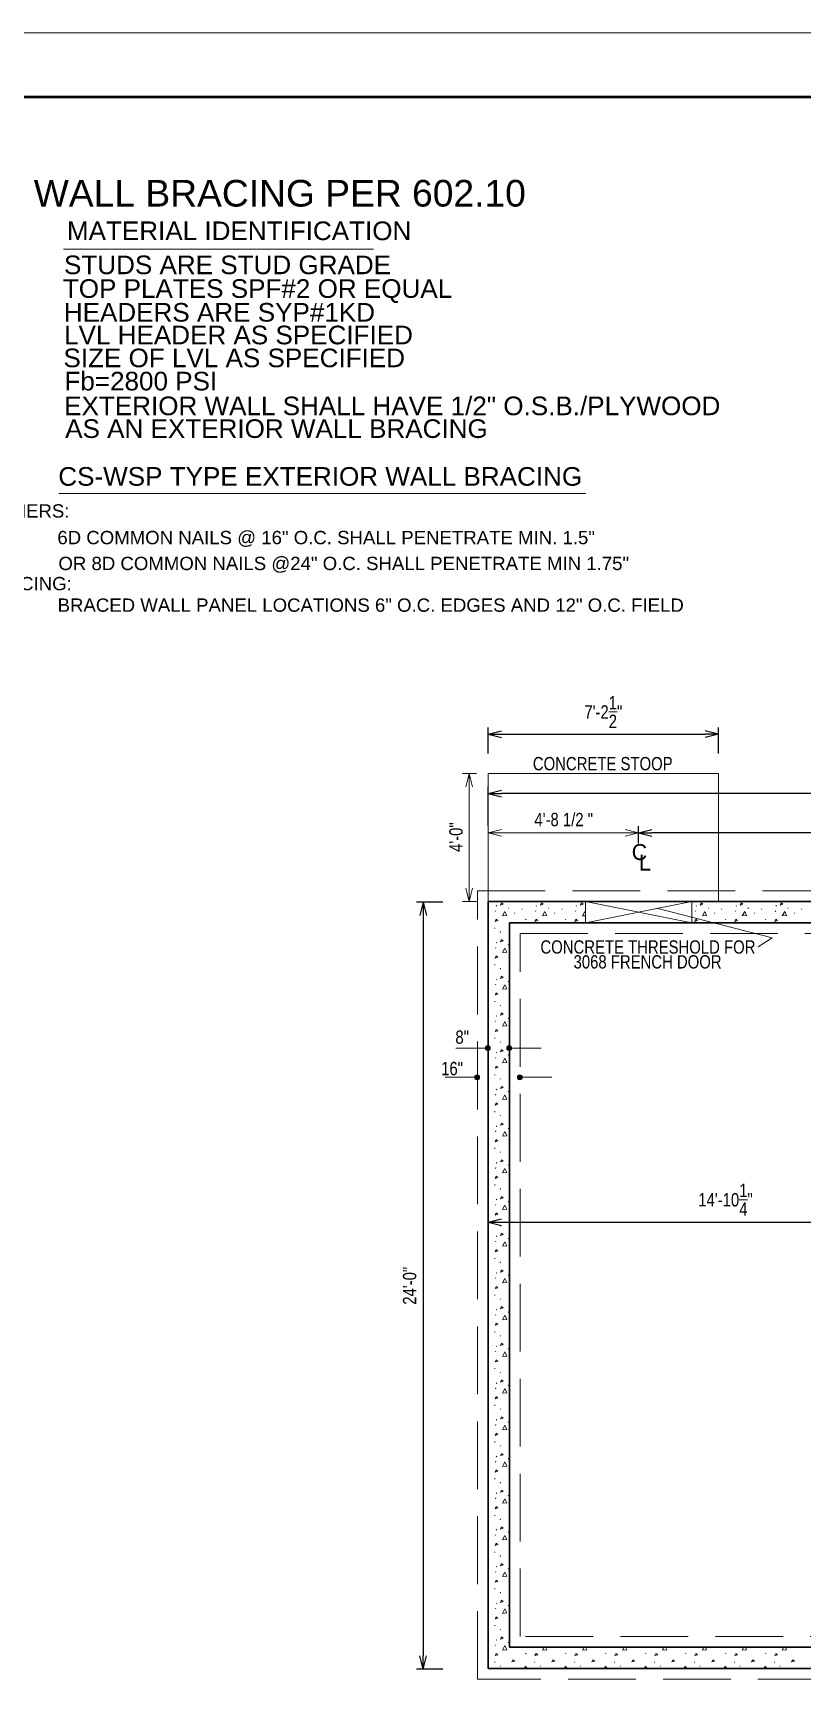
# Model space of a CAD drawing. Header units: inches. Extents: x -4443104 to -4439086, y 793046 to 798506.
# Drawn here: x -4442194 to -4441906, y 793599 to 794217 of the extents above; entities that cross this region are included whole.
import ezdxf
from ezdxf.enums import TextEntityAlignment as Align

# ---------------------------------------------------------------- set-up
doc = ezdxf.new("R2010")
doc.units = ezdxf.units.IN
doc.header["$MEASUREMENT"] = 0
doc.linetypes.add('DGN Style 3', pattern=[35.653009, 25.466435, -10.186574])
doc.layers.get('Defpoints').update_dxf_attribs({"lineweight": 0})
for name, color, linetype, lineweight in [('(4)FND_DIM', 4, 'Continuous', 0), ('Level 1', 7, 'Continuous', 0), ('Level 3', 7, 'Continuous', 0)]:
    doc.layers.add(name, color=color, linetype=linetype, lineweight=lineweight)
doc.styles.add('Style-Arial', font='arial.ttf')
doc.styles.add('Style-STANDARD', font='STANDARD.shx')
doc.styles.add('Style-WORKING', font='WORKING.shx')
doc.dimstyles.get("Standard").update_dxf_attribs({"dimtxt": 5, "dimasz": 4, "dimexe": 4, "dimexo": 4, "dimgap": 2.5, "dimtad": 1, "dimdec": 4, "dimzin": 11, "dimdsep": 46, "dimlunit": 4, "dimtxsty": 'Style-STANDARD', "dimblk": 'tick_1.0', "dimcen": 0.09, "dimazin": 3, "dimtfac": 1, "dimtdec": 4, "dimtofl": 0, "dimtmove": 1, "dimatfit": 1, "dimldrblk": 'tick_1.0', "dimfxl": 1, "dimfrac": 2, "dimtolj": 1, "dimtzin": 11, "dimarcsym": 0})

# ---------------------------------------------------------------- blocks, each defined once
blk = doc.blocks.new('TerminatorOpen_0.5-1')
at = {"color": 0, "linetype": 'ByBlock', "lineweight": -2}
for q in [(-1, 0.25), (-1, 0), (-1, -0.25)]:
    blk.add_line((0, 0), q, dxfattribs=at)
blk = doc.blocks.new('*D105')
at = {"layer": 'Defpoints', "color": 0, "linetype": 'Continuous', "lineweight": 13, "transparency": 16777216}
for p in [(-4442023.51, 793931.18), (-4442023.51, 793916.49), (-4441615.51, 793916.49)]:
    blk.add_point(p, dxfattribs=at)
at = {"layer": 'Level 3', "color": 0, "linetype": 'Continuous', "lineweight": -2, "transparency": 16777216}
for p, q in [((-4442023.51, 793918.99), (-4442023.51, 793933.68)), ((-4441620.51, 793931.18), (-4442018.51, 793931.18)), ((-4441615.51, 793918.99), (-4441615.51, 793933.68))]:
    blk.add_line(p, q, dxfattribs=at)
at = {"layer": 'Level 3', "color": 0, "linetype": 'Continuous', "lineweight": -2, "transparency": 16777216, "xscale": 5, "yscale": 5, "zscale": 5, "rotation": 180}
blk.add_blockref('TerminatorOpen_0.5-1', (-4442023.51, 793931.18), dxfattribs=at)
at = {"layer": 'Level 3', "color": 0, "linetype": 'Continuous', "lineweight": -2, "transparency": 16777216, "xscale": 5, "yscale": 5, "zscale": 5}
blk.add_blockref('TerminatorOpen_0.5-1', (-4441615.51, 793931.18), dxfattribs=at)
at = {"layer": 'Level 3', "color": 0, "linetype": 'Continuous', "lineweight": 13, "transparency": 16777216, "insert": (-4441819.51, 793936.24), "char_height": 5, "attachment_point": 5, "style": 'Style-Arial'}
blk.add_mtext('\\A1;\\H1x;\\W0.8;34\'-0"', dxfattribs=at)
blk = doc.blocks.new('tick_1.0')
at = {"layer": '(4)FND_DIM', "color": 4, "linetype": 'Continuous', "lineweight": 0}
blk.add_line((0.5, -0.5), (-0.5, 0.5), dxfattribs=at)
at = {"layer": 'Level 3', "color": 4, "linetype": 'Continuous', "lineweight": 0}
blk.add_line((0, 0), (-1, 0), dxfattribs=at)
blk = doc.blocks.new('*D107')
at = {"layer": 'Defpoints', "color": 0, "linetype": 'Continuous', "lineweight": 13, "transparency": 16777216}
for p in [(-4441967.01, 793916.41), (-4441967.01, 793910.21), (-4441615.51, 793908.63)]:
    blk.add_point(p, dxfattribs=at)
at = {"layer": 'Level 3', "color": 0, "linetype": 'Continuous', "lineweight": -2, "transparency": 16777216}
for p, q in [((-4441967.01, 793912.71), (-4441967.01, 793918.91)), ((-4441620.51, 793916.41), (-4441962.01, 793916.41)), ((-4441615.51, 793911.13), (-4441615.51, 793918.91))]:
    blk.add_line(p, q, dxfattribs=at)
at = {"layer": 'Level 3', "color": 0, "linetype": 'Continuous', "lineweight": -2, "transparency": 16777216, "xscale": 5, "yscale": 5, "zscale": 5, "rotation": 180}
blk.add_blockref('TerminatorOpen_0.5-1', (-4441967.01, 793916.41), dxfattribs=at)
at = {"layer": 'Level 3', "color": 0, "linetype": 'Continuous', "lineweight": -2, "transparency": 16777216, "xscale": 5, "yscale": 5, "zscale": 5}
blk.add_blockref('TerminatorOpen_0.5-1', (-4441615.51, 793916.41), dxfattribs=at)
at = {"layer": 'Level 3', "color": 0, "linetype": 'Continuous', "lineweight": 13, "transparency": 16777216, "insert": (-4441791.26, 793924.81), "char_height": 5, "attachment_point": 5, "style": 'Style-Arial'}
blk.add_mtext('\\A1;\\H1x;\\W0.8;29\'-3{\\H1.000000x;\\S1/2;}"', dxfattribs=at)
blk = doc.blocks.new('CL')
at = {"layer": 'Level 3', "color": 7, "linetype": 'Continuous', "lineweight": 13, "style": 'Style-WORKING'}
for s, p in [('C', (-2.77, 3.96)), ('L', (0, 0))]:
    blk.add_text(s, height=6, dxfattribs=at).set_placement(p, align=Align.TOP_LEFT)
blk = doc.blocks.new('*D110')
at = {"layer": 'Defpoints', "color": 0, "linetype": 'Continuous', "lineweight": 13, "transparency": 16777216}
for p in [(-4442038.05, 793890.35), (-4442047.91, 793602.35), (-4442038.05, 793602.35)]:
    blk.add_point(p, dxfattribs=at)
at = {"layer": 'Level 3', "color": 0, "linetype": 'Continuous', "lineweight": -2, "transparency": 16777216}
for p, q in [((-4442040.55, 793890.35), (-4442050.41, 793890.35)), ((-4442047.91, 793885.35), (-4442047.91, 793607.35)), ((-4442040.55, 793602.35), (-4442050.41, 793602.35))]:
    blk.add_line(p, q, dxfattribs=at)
at = {"layer": 'Level 3', "color": 0, "linetype": 'Continuous', "lineweight": -2, "transparency": 16777216, "xscale": 5, "yscale": 5, "zscale": 5}
for p, rotation in [((-4442047.91, 793890.35), 90), ((-4442047.91, 793602.35), 270)]:
    blk.add_blockref('TerminatorOpen_0.5-1', p, dxfattribs=dict(at, rotation=rotation))
at = {"layer": 'Level 3', "color": 0, "linetype": 'Continuous', "lineweight": 13, "transparency": 16777216, "insert": (-4442052.96, 793746.35), "char_height": 5, "attachment_point": 5, "rotation": 90, "style": 'Style-Arial'}
blk.add_mtext('\\A1;\\H1x;\\W0.8;24\'-0"', dxfattribs=at)
blk = doc.blocks.new('LT3_2')
at = {"layer": 'Level 3', "color": 7, "linetype": 'Continuous', "lineweight": 13, "extrusion": (0, 0, -1)}
for radius in [6, 5.52, 5.04, 4.56, 4.08, 3.6, 3.12, 2.64, 2.16, 1.68, 1.2, 0.72, 0.24]:
    blk.add_circle((0, 0), radius, dxfattribs=at)
blk = doc.blocks.new('*D115')
at = {"layer": 'Defpoints', "color": 0, "linetype": 'Continuous', "lineweight": 13, "transparency": 16777216}
for p in [(-4441845.26, 793777.62), (-4441845.26, 793770.27), (-4442023.51, 793723.41)]:
    blk.add_point(p, dxfattribs=at)
at = {"layer": 'Level 3', "color": 0, "linetype": 'Continuous', "lineweight": -2, "transparency": 16777216}
for p, q in [((-4441845.26, 793775.12), (-4441845.26, 793767.77)), ((-4442023.51, 793725.91), (-4442023.51, 793772.77)), ((-4442018.51, 793770.27), (-4441850.26, 793770.27))]:
    blk.add_line(p, q, dxfattribs=at)
at = {"layer": 'Level 3', "color": 0, "linetype": 'Continuous', "lineweight": -2, "transparency": 16777216, "xscale": 5, "yscale": 5, "zscale": 5, "rotation": 180}
blk.add_blockref('TerminatorOpen_0.5-1', (-4442023.51, 793770.27), dxfattribs=at)
at = {"layer": 'Level 3', "color": 0, "linetype": 'Continuous', "lineweight": -2, "transparency": 16777216, "xscale": 5, "yscale": 5, "zscale": 5}
blk.add_blockref('TerminatorOpen_0.5-1', (-4441845.26, 793770.27), dxfattribs=at)
at = {"layer": 'Level 3', "color": 0, "linetype": 'Continuous', "lineweight": 13, "transparency": 16777216, "insert": (-4441934.39, 793778.65), "char_height": 5, "attachment_point": 5, "style": 'Style-Arial'}
blk.add_mtext('\\A1;\\H1x;\\W0.8;14\'-10{\\H1.000000x;\\S1/4;}"', dxfattribs=at)
blk = doc.blocks.new('*D196')
at = {"layer": 'Defpoints', "color": 0, "linetype": 'Continuous', "lineweight": 13, "transparency": 16777216}
for p in [(-4441937.01, 793953.45), (-4442023.51, 793943.68), (-4441937.01, 793943.68)]:
    blk.add_point(p, dxfattribs=at)
at = {"layer": 'Level 3', "color": 0, "linetype": 'Continuous', "lineweight": -2, "transparency": 16777216}
for p, q in [((-4442023.51, 793946.18), (-4442023.51, 793955.95)), ((-4442018.51, 793953.45), (-4441942.01, 793953.45)), ((-4441937.01, 793946.18), (-4441937.01, 793955.95))]:
    blk.add_line(p, q, dxfattribs=at)
at = {"layer": 'Level 3', "color": 0, "linetype": 'Continuous', "lineweight": -2, "transparency": 16777216, "xscale": 5, "yscale": 5, "zscale": 5, "rotation": 180}
blk.add_blockref('TerminatorOpen_0.5-1', (-4442023.51, 793953.45), dxfattribs=at)
at = {"layer": 'Level 3', "color": 0, "linetype": 'Continuous', "lineweight": -2, "transparency": 16777216, "xscale": 5, "yscale": 5, "zscale": 5}
blk.add_blockref('TerminatorOpen_0.5-1', (-4441937.01, 793953.45), dxfattribs=at)
at = {"layer": 'Level 3', "color": 0, "linetype": 'Continuous', "lineweight": 13, "transparency": 16777216, "insert": (-4441980.26, 793961.8), "char_height": 5, "attachment_point": 5, "style": 'Style-Arial'}
blk.add_mtext('\\A1;\\H1x;\\W0.8;7\'-2{\\H1.000000x;\\S1/2;}"', dxfattribs=at)

msp = doc.modelspace()

# ---------------------------------------------------------------- linework, layer by layer
at = {"color": 7, "linetype": 'Continuous', "lineweight": 13, "flags": 128}
for points in [[(-4442023.2683, 793835.4022), (-4442023.3906, 793836.2835)], [(-4442023.3906, 793835.4557), (-4442023.2995, 793835.4135)]]:
    msp.add_lwpolyline(points, dxfattribs=at)
at = {"layer": 'Level 1', "color": 7, "linetype": 'Continuous', "lineweight": 0}
msp.add_line((-4443104.1998, 794216.7658), (-4441376.1998, 794216.7658), dxfattribs=at)
at = {"layer": 'Level 1', "color": 7, "linetype": 'Continuous', "lineweight": 53}
msp.add_line((-4443056.1998, 794192.7658), (-4441424.1998, 794192.7658), dxfattribs=at)
at = {"layer": 'Level 3', "color": 7, "linetype": 'Continuous', "lineweight": 13}
for p, q in [((-4442182.9144, 794135.6249), (-4442066.5374, 794135.6249)), ((-4442184.6899, 794043.8809), (-4441986.865, 794043.8809)), ((-4442027.8987, 793938.6775), (-4442033.0956, 793938.6775)), ((-4442030.5956, 793890.6775), (-4442030.5956, 793938.6775)), ((-4442023.5141, 793910.0372), (-4442023.5141, 793918.9107)), ((-4441967.0141, 793916.4107), (-4442023.5141, 793916.4107)), ((-4441967.0141, 793912.474), (-4441967.0141, 793918.9107)), ((-4441949.5141, 793916.4107), (-4441967.0141, 793916.4107)), ((-4442027.8987, 793890.6775), (-4442033.0956, 793890.6775)), ((-4441987.0141, 793890.6775), (-4441947.0141, 793890.6775)), ((-4441987.0141, 793882.6775), (-4441987.0141, 793890.6775)), ((-4441987.0141, 793890.6775), (-4441947.0141, 793882.6775)), ((-4441947.0141, 793890.6775), (-4441987.0141, 793882.6775)), ((-4441916.9203, 793877.0343), (-4441960.3443, 793888.1939)), ((-4441947.0141, 793890.6775), (-4441947.0141, 793882.6775)), ((-4441947.0141, 793882.6775), (-4441987.0141, 793882.6775)), ((-4441922.1407, 793873.5914), (-4441916.9203, 793877.0343)), ((-4442035.6265, 793835.5935), (-4442023.6187, 793835.5935)), ((-4442015.6187, 793835.5935), (-4442003.611, 793835.5935)), ((-4442039.6265, 793824.6202), (-4442027.6187, 793824.6202)), ((-4442011.6187, 793824.6202), (-4441999.611, 793824.6202))]:
    msp.add_line(p, q, dxfattribs=at)
at = {"layer": 'Level 3', "color": 1, "linetype": 'DGN Style 3', "lineweight": 13}
for p, q in [((-4442027.5141, 793894.6775), (-4441611.5141, 793894.6775)), ((-4442027.5141, 793598.6775), (-4442027.5141, 793894.6775)), ((-4442011.5141, 793878.6775), (-4441627.5141, 793878.6775)), ((-4442011.5141, 793614.6775), (-4442011.5141, 793878.6775)), ((-4441627.5141, 793614.6775), (-4442011.5141, 793614.6775)), ((-4441611.5141, 793598.6775), (-4442027.5141, 793598.6775))]:
    msp.add_line(p, q, dxfattribs=at)
at = {"layer": 'Level 3', "color": 2, "linetype": 'Continuous', "lineweight": 30}
for p, q in [((-4442023.5141, 793890.6775), (-4441615.5141, 793890.6775)), ((-4442023.5141, 793602.6775), (-4442023.5141, 793890.6775)), ((-4442015.5141, 793882.6775), (-4441623.5141, 793882.6775)), ((-4442015.5141, 793610.6775), (-4442015.5141, 793882.6775)), ((-4441623.5141, 793610.6775), (-4442015.5141, 793610.6775)), ((-4441615.5141, 793602.6775), (-4442023.5141, 793602.6775))]:
    msp.add_line(p, q, dxfattribs=at)
at = {"layer": 'Level 3', "color": 1, "linetype": 'Continuous', "lineweight": 0}
for p, q in [((-4442020.6914, 793886.8892), (-4442020.5579, 793887.1892)), ((-4442020.439, 793889.084), (-4442020.3055, 793888.8842)), ((-4442015.9533, 793888.2365), (-4442015.8201, 793888.0367)), ((-4442013.5836, 793886.1234), (-4442013.4501, 793886.423)), ((-4442010.8863, 793887.5848), (-4442010.7528, 793887.8844)), ((-4442005.6914, 793886.8892), (-4442005.5579, 793887.1892)), ((-4442005.439, 793889.084), (-4442005.3055, 793888.8842)), ((-4442000.9533, 793888.2365), (-4442000.8201, 793888.0367)), ((-4441998.5836, 793886.1234), (-4441998.4501, 793886.423)), ((-4441995.8863, 793887.5848), (-4441995.7528, 793887.8844)), ((-4441990.6914, 793886.8892), (-4441990.5579, 793887.1892)), ((-4441990.439, 793889.084), (-4441990.3055, 793888.8842)), ((-4441987.0141, 793885.3123), (-4441988.0458, 793885.2245)), ((-4441945.6914, 793886.8892), (-4441945.5579, 793887.1892)), ((-4441945.439, 793889.084), (-4441945.3055, 793888.8842)), ((-4441940.9533, 793888.2365), (-4441940.8201, 793888.0367)), ((-4441938.5836, 793886.1234), (-4441938.4501, 793886.423)), ((-4441935.8863, 793887.5848), (-4441935.7528, 793887.8844)), ((-4441930.6914, 793886.8892), (-4441930.5579, 793887.1892)), ((-4441930.439, 793889.084), (-4441930.3055, 793888.8842)), ((-4441925.9533, 793888.2365), (-4441925.8201, 793888.0367)), ((-4441923.5836, 793886.1234), (-4441923.4501, 793886.423)), ((-4441920.8863, 793887.5848), (-4441920.7528, 793887.8844)), ((-4441915.6914, 793886.8892), (-4441915.5579, 793887.1892)), ((-4441915.439, 793889.084), (-4441915.3055, 793888.8842)), ((-4441910.9533, 793888.2365), (-4441910.8201, 793888.0367)), ((-4441908.5836, 793886.1234), (-4441908.4501, 793886.423)), ((-4441905.8863, 793887.5848), (-4441905.7528, 793887.8844)), ((-4442021.0544, 793880.7977), (-4442021.021, 793880.498)), ((-4442018.978, 793879.0303), (-4442018.8449, 793879.3303)), ((-4442009.4208, 793883.9923), (-4442009.2876, 793883.7924)), ((-4441994.4208, 793883.9923), (-4441994.2876, 793883.7924)), ((-4441934.4208, 793883.9923), (-4441934.2876, 793883.7924)), ((-4441919.4208, 793883.9923), (-4441919.2876, 793883.7924)), ((-4442020.6914, 793873.1068), (-4442020.5579, 793873.4068)), ((-4442020.439, 793875.3017), (-4442020.3055, 793875.1018)), ((-4442015.9533, 793874.4542), (-4442015.8201, 793874.2543)), ((-4442021.0544, 793867.0153), (-4442021.021, 793866.7157)), ((-4442020.439, 793861.5193), (-4442020.3055, 793861.3194)), ((-4442018.978, 793865.2479), (-4442018.8449, 793865.5479)), ((-4442015.9533, 793860.6718), (-4442015.8201, 793860.4719)), ((-4442020.6914, 793859.3244), (-4442020.5579, 793859.6244)), ((-4442021.0544, 793853.2329), (-4442021.021, 793852.9333)), ((-4442018.978, 793851.4655), (-4442018.8449, 793851.7655)), ((-4442020.6914, 793845.542), (-4442020.5579, 793845.842)), ((-4442020.439, 793847.7369), (-4442020.3055, 793847.537)), ((-4442015.9533, 793846.8894), (-4442015.8201, 793846.6895)), ((-4442021.0544, 793839.4505), (-4442021.021, 793839.1509)), ((-4442018.978, 793837.6832), (-4442018.8449, 793837.9832)), ((-4442020.6914, 793831.7597), (-4442020.5579, 793832.0597)), ((-4442020.439, 793833.9545), (-4442020.3055, 793833.7547)), ((-4442015.9533, 793833.107), (-4442015.8201, 793832.9072)), ((-4442021.0544, 793825.6682), (-4442021.021, 793825.3685)), ((-4442018.978, 793823.9008), (-4442018.8449, 793824.2008)), ((-4442020.6914, 793817.9773), (-4442020.5579, 793818.2773)), ((-4442020.439, 793820.1722), (-4442020.3055, 793819.9723)), ((-4442015.9533, 793819.3247), (-4442015.8201, 793819.1248)), ((-4442021.0544, 793811.8858), (-4442021.021, 793811.5862)), ((-4442020.439, 793806.3898), (-4442020.3055, 793806.1899)), ((-4442018.978, 793810.1184), (-4442018.8449, 793810.4184)), ((-4442015.9533, 793805.5423), (-4442015.8201, 793805.3424)), ((-4442020.6914, 793804.1949), (-4442020.5579, 793804.4949)), ((-4442021.0544, 793798.1034), (-4442021.021, 793797.8038)), ((-4442020.439, 793792.6074), (-4442020.3055, 793792.4075)), ((-4442018.978, 793796.336), (-4442018.8449, 793796.636)), ((-4442020.6914, 793790.4125), (-4442020.5579, 793790.7125)), ((-4442015.9533, 793791.7599), (-4442015.8201, 793791.56)), ((-4442021.0544, 793784.321), (-4442021.021, 793784.0214)), ((-4442018.978, 793782.5537), (-4442018.8449, 793782.8537)), ((-4442020.6914, 793776.6302), (-4442020.5579, 793776.9302)), ((-4442020.439, 793778.825), (-4442020.3055, 793778.6252)), ((-4442015.9533, 793777.9775), (-4442015.8201, 793777.7777)), ((-4442021.0544, 793770.5387), (-4442021.021, 793770.239)), ((-4442018.978, 793768.7713), (-4442018.8449, 793769.0713)), ((-4442020.6914, 793762.8478), (-4442020.5579, 793763.1478)), ((-4442020.439, 793765.0427), (-4442020.3055, 793764.8428)), ((-4442015.9533, 793764.1952), (-4442015.8201, 793763.9953)), ((-4442021.0544, 793756.7563), (-4442021.021, 793756.4567)), ((-4442018.978, 793754.9889), (-4442018.8449, 793755.2889)), ((-4442020.6914, 793749.0654), (-4442020.5579, 793749.3654)), ((-4442020.439, 793751.2603), (-4442020.3055, 793751.0604)), ((-4442015.9533, 793750.4128), (-4442015.8201, 793750.2129)), ((-4442021.0544, 793742.9739), (-4442021.021, 793742.6743)), ((-4442020.439, 793737.4779), (-4442020.3055, 793737.278)), ((-4442018.978, 793741.2065), (-4442018.8449, 793741.5065)), ((-4442020.6914, 793735.283), (-4442020.5579, 793735.583)), ((-4442015.9533, 793736.6304), (-4442015.8201, 793736.4305)), ((-4442021.0544, 793729.1915), (-4442021.021, 793728.8919)), ((-4442018.978, 793727.4242), (-4442018.8449, 793727.7242)), ((-4442020.6914, 793721.5007), (-4442020.5579, 793721.8007)), ((-4442020.439, 793723.6955), (-4442020.3055, 793723.4957)), ((-4442015.9533, 793722.848), (-4442015.8201, 793722.6482)), ((-4442021.0544, 793715.4092), (-4442021.021, 793715.1095)), ((-4442018.978, 793713.6418), (-4442018.8449, 793713.9418)), ((-4442020.6914, 793707.7183), (-4442020.5579, 793708.0183)), ((-4442020.439, 793709.9132), (-4442020.3055, 793709.7133)), ((-4442015.9533, 793709.0657), (-4442015.8201, 793708.8658)), ((-4442021.0544, 793701.6268), (-4442021.021, 793701.3272)), ((-4442018.978, 793699.8594), (-4442018.8449, 793700.1594)), ((-4442020.6914, 793693.9359), (-4442020.5579, 793694.2359)), ((-4442020.439, 793696.1308), (-4442020.3055, 793695.9309)), ((-4442015.9533, 793695.2833), (-4442015.8201, 793695.0834)), ((-4442021.0544, 793687.8444), (-4442021.021, 793687.5448)), ((-4442020.439, 793682.3484), (-4442020.3055, 793682.1485)), ((-4442018.978, 793686.077), (-4442018.8449, 793686.377)), ((-4442015.9533, 793681.5009), (-4442015.8201, 793681.301)), ((-4442020.6914, 793680.1535), (-4442020.5579, 793680.4535)), ((-4442021.0544, 793674.062), (-4442021.021, 793673.7624)), ((-4442018.978, 793672.2947), (-4442018.8449, 793672.5947)), ((-4442020.6914, 793666.3712), (-4442020.5579, 793666.6712)), ((-4442020.439, 793668.566), (-4442020.3055, 793668.3662)), ((-4442015.9533, 793667.7185), (-4442015.8201, 793667.5187)), ((-4442021.0544, 793660.2797), (-4442021.021, 793659.98)), ((-4442018.978, 793658.5123), (-4442018.8449, 793658.8123)), ((-4442020.6914, 793652.5888), (-4442020.5579, 793652.8888)), ((-4442020.439, 793654.7837), (-4442020.3055, 793654.5838)), ((-4442015.9533, 793653.9362), (-4442015.8201, 793653.7363)), ((-4442021.0544, 793646.4973), (-4442021.021, 793646.1977)), ((-4442018.978, 793644.7299), (-4442018.8449, 793645.0299)), ((-4442020.6914, 793638.8064), (-4442020.5579, 793639.1064)), ((-4442020.439, 793641.0013), (-4442020.3055, 793640.8014)), ((-4442015.9533, 793640.1538), (-4442015.8201, 793639.9539)), ((-4442021.0544, 793632.7149), (-4442021.021, 793632.4153)), ((-4442020.439, 793627.2189), (-4442020.3055, 793627.019)), ((-4442018.978, 793630.9475), (-4442018.8449, 793631.2475)), ((-4442015.9533, 793626.3714), (-4442015.8201, 793626.1715)), ((-4442020.6914, 793625.024), (-4442020.5579, 793625.324)), ((-4442021.0544, 793618.9325), (-4442021.021, 793618.6329)), ((-4442020.439, 793613.4365), (-4442020.3055, 793613.2367)), ((-4442018.978, 793617.1652), (-4442018.8449, 793617.4652)), ((-4442020.6914, 793611.2417), (-4442020.5579, 793611.5417)), ((-4442015.9533, 793612.589), (-4442015.8201, 793612.3892)), ((-4442013.5836, 793610.4759), (-4442013.4938, 793610.6775)), ((-4442009.4208, 793608.3448), (-4442009.2876, 793608.1449)), ((-4442003.0791, 793609.577), (-4442002.4964, 793610.6775)), ((-4441998.5836, 793610.4759), (-4441998.4938, 793610.6775)), ((-4441994.4208, 793608.3448), (-4441994.2876, 793608.1449)), ((-4441988.0791, 793609.577), (-4441987.4964, 793610.6775)), ((-4441983.5836, 793610.4759), (-4441983.4938, 793610.6775)), ((-4441979.4208, 793608.3448), (-4441979.2876, 793608.1449)), ((-4441973.0791, 793609.577), (-4441972.4964, 793610.6775)), ((-4441968.5836, 793610.4759), (-4441968.4938, 793610.6775)), ((-4441964.4208, 793608.3448), (-4441964.2876, 793608.1449)), ((-4441958.0791, 793609.577), (-4441957.4964, 793610.6775)), ((-4441953.5836, 793610.4759), (-4441953.4938, 793610.6775)), ((-4441949.4208, 793608.3448), (-4441949.2876, 793608.1449)), ((-4441943.0791, 793609.577), (-4441942.4964, 793610.6775)), ((-4441938.5836, 793610.4759), (-4441938.4938, 793610.6775)), ((-4441934.4208, 793608.3448), (-4441934.2876, 793608.1449)), ((-4441928.0791, 793609.577), (-4441927.4964, 793610.6775)), ((-4441923.5836, 793610.4759), (-4441923.4938, 793610.6775)), ((-4441919.4208, 793608.3448), (-4441919.2876, 793608.1449)), ((-4441913.0791, 793609.577), (-4441912.4964, 793610.6775)), ((-4441908.5836, 793610.4759), (-4441908.4938, 793610.6775)), ((-4442021.0544, 793605.1502), (-4442021.021, 793604.8505)), ((-4442018.978, 793603.3828), (-4442018.8449, 793603.6828)), ((-4442006.0544, 793605.1502), (-4442006.021, 793604.8505)), ((-4442003.978, 793603.3828), (-4442003.8449, 793603.6828)), ((-4441991.0544, 793605.1502), (-4441991.021, 793604.8505)), ((-4441988.978, 793603.3828), (-4441988.8449, 793603.6828)), ((-4441976.0544, 793605.1502), (-4441976.021, 793604.8505)), ((-4441973.978, 793603.3828), (-4441973.8449, 793603.6828)), ((-4441961.0544, 793605.1502), (-4441961.021, 793604.8505)), ((-4441958.978, 793603.3828), (-4441958.8449, 793603.6828)), ((-4441946.0544, 793605.1502), (-4441946.021, 793604.8505)), ((-4441943.978, 793603.3828), (-4441943.8449, 793603.6828)), ((-4441931.0544, 793605.1502), (-4441931.021, 793604.8505)), ((-4441928.978, 793603.3828), (-4441928.8449, 793603.6828)), ((-4441916.0544, 793605.1502), (-4441916.021, 793604.8505)), ((-4441913.978, 793603.3828), (-4441913.8449, 793603.6828))]:
    msp.add_line(p, q, dxfattribs=at)
at = {"layer": 'Level 3', "color": 7, "linetype": 'Continuous', "lineweight": 13, "flags": 128}
for points in [[(-4442031.8456, 793933.6775), (-4442030.5956, 793938.6775), (-4442029.3456, 793933.6775)], [(-4442018.5141, 793915.1607), (-4442023.5141, 793916.4107), (-4442018.5141, 793917.6607)], [(-4441972.0141, 793917.6607), (-4441967.0141, 793916.4107), (-4441972.0141, 793915.1607)], [(-4442029.3456, 793895.6775), (-4442030.5956, 793890.6775), (-4442031.8456, 793895.6775)]]:
    msp.add_lwpolyline(points, dxfattribs=at)
at = {"layer": 'Level 3', "color": 120, "linetype": 'Continuous', "lineweight": 13, "flags": 128}
msp.add_lwpolyline([(-4441937.0141, 793890.6775), (-4441937.0141, 793938.6775), (-4442023.5141, 793938.6775), (-4442023.5141, 793890.6775)], dxfattribs=at)
at = {"layer": 'Level 3', "color": 1, "linetype": 'Continuous', "lineweight": 0, "flags": 128}
for points in [[(-4442018.9116, 793889.3162), (-4442018.5119, 793890.1487), (-4442017.8459, 793889.6492), (-4442018.9116, 793889.3162)], [(-4442018.0791, 793885.2245), (-4442017.1799, 793886.9225), (-4442016.4805, 793885.3577), (-4442018.0458, 793885.2245)], [(-4442003.9116, 793889.3162), (-4442003.5119, 793890.1487), (-4442002.8459, 793889.6492), (-4442003.9116, 793889.3162)], [(-4442003.0791, 793885.2245), (-4442002.1799, 793886.9225), (-4442001.4805, 793885.3577), (-4442003.0458, 793885.2245)], [(-4441988.9116, 793889.3162), (-4441988.5119, 793890.1487), (-4441987.8459, 793889.6492), (-4441988.9116, 793889.3162)], [(-4441988.0791, 793885.2245), (-4441987.1799, 793886.9225), (-4441987.0141, 793886.5515)], [(-4441943.9116, 793889.3162), (-4441943.5119, 793890.1487), (-4441942.8459, 793889.6492), (-4441943.9116, 793889.3162)], [(-4441943.0791, 793885.2245), (-4441942.1799, 793886.9225), (-4441941.4805, 793885.3577), (-4441943.0458, 793885.2245)], [(-4441928.9116, 793889.3162), (-4441928.5119, 793890.1487), (-4441927.8459, 793889.6492), (-4441928.9116, 793889.3162)], [(-4441928.0791, 793885.2245), (-4441927.1799, 793886.9225), (-4441926.4805, 793885.3577), (-4441928.0458, 793885.2245)], [(-4441913.9116, 793889.3162), (-4441913.5119, 793890.1487), (-4441912.8459, 793889.6492), (-4441913.9116, 793889.3162)], [(-4441913.0791, 793885.2245), (-4441912.1799, 793886.9225), (-4441911.4805, 793885.3577), (-4441913.0458, 793885.2245)], [(-4442020.9243, 793883.1264), (-4442020.5249, 793883.9589), (-4442019.8589, 793883.4594), (-4442020.9243, 793883.1264)], [(-4442005.9243, 793883.1264), (-4442005.5249, 793883.9589), (-4442004.8589, 793883.4594), (-4442005.9243, 793883.1264)], [(-4441990.9243, 793883.1264), (-4441990.5249, 793883.9589), (-4441989.8589, 793883.4594), (-4441990.9243, 793883.1264)], [(-4441945.9243, 793883.1264), (-4441945.5249, 793883.9589), (-4441944.8589, 793883.4594), (-4441945.9243, 793883.1264)], [(-4441930.9243, 793883.1264), (-4441930.5249, 793883.9589), (-4441929.8589, 793883.4594), (-4441930.9243, 793883.1264)], [(-4441915.9243, 793883.1264), (-4441915.5249, 793883.9589), (-4441914.8589, 793883.4594), (-4441915.9243, 793883.1264)], [(-4442023.5141, 793878.1012), (-4442023.4086, 793877.9923), (-4442023.5141, 793877.9435)], [(-4442018.9116, 793875.5338), (-4442018.5119, 793876.3663), (-4442017.8459, 793875.8668), (-4442018.9116, 793875.5338)], [(-4442018.0791, 793871.4422), (-4442017.1799, 793873.1402), (-4442016.4805, 793871.5753), (-4442018.0458, 793871.4422)], [(-4442020.9243, 793869.344), (-4442020.5249, 793870.1765), (-4442019.8589, 793869.677), (-4442020.9243, 793869.344)], [(-4442023.5141, 793864.3188), (-4442023.4086, 793864.2099), (-4442023.5141, 793864.1611)], [(-4442018.9116, 793861.7514), (-4442018.5119, 793862.5839), (-4442017.8459, 793862.0844), (-4442018.9116, 793861.7514)], [(-4442020.9243, 793855.5617), (-4442020.5249, 793856.3942), (-4442019.8589, 793855.8947), (-4442020.9243, 793855.5617)], [(-4442018.0791, 793857.6598), (-4442017.1799, 793859.3578), (-4442016.4805, 793857.7929), (-4442018.0458, 793857.6598)], [(-4442023.5141, 793850.5364), (-4442023.4086, 793850.4275), (-4442023.5141, 793850.3787)], [(-4442018.9116, 793847.969), (-4442018.5119, 793848.8015), (-4442017.8459, 793848.302), (-4442018.9116, 793847.969)], [(-4442020.9243, 793841.7793), (-4442020.5249, 793842.6118), (-4442019.8589, 793842.1123), (-4442020.9243, 793841.7793)], [(-4442018.0791, 793843.8774), (-4442017.1799, 793845.5754), (-4442016.4805, 793844.0105), (-4442018.0458, 793843.8774)], [(-4442023.5141, 793836.754), (-4442023.4086, 793836.6452), (-4442023.5141, 793836.5963)], [(-4442018.9116, 793834.1867), (-4442018.5119, 793835.0192), (-4442017.8459, 793834.5197), (-4442018.9116, 793834.1867)], [(-4442018.0791, 793830.095), (-4442017.1799, 793831.793), (-4442016.4805, 793830.2282), (-4442018.0458, 793830.095)], [(-4442020.9243, 793827.9969), (-4442020.5249, 793828.8294), (-4442019.8589, 793828.3299), (-4442020.9243, 793827.9969)], [(-4442023.5141, 793822.9717), (-4442023.4086, 793822.8628), (-4442023.5141, 793822.814)], [(-4442018.9116, 793820.4043), (-4442018.5119, 793821.2368), (-4442017.8459, 793820.7373), (-4442018.9116, 793820.4043)], [(-4442018.0791, 793816.3127), (-4442017.1799, 793818.0107), (-4442016.4805, 793816.4458), (-4442018.0458, 793816.3127)], [(-4442020.9243, 793814.2145), (-4442020.5249, 793815.047), (-4442019.8589, 793814.5475), (-4442020.9243, 793814.2145)], [(-4442023.5141, 793809.1893), (-4442023.4086, 793809.0804), (-4442023.5141, 793809.0316)], [(-4442018.9116, 793806.6219), (-4442018.5119, 793807.4544), (-4442017.8459, 793806.9549), (-4442018.9116, 793806.6219)], [(-4442020.9243, 793800.4322), (-4442020.5249, 793801.2647), (-4442019.8589, 793800.7652), (-4442020.9243, 793800.4322)], [(-4442018.0791, 793802.5303), (-4442017.1799, 793804.2283), (-4442016.4805, 793802.6634), (-4442018.0458, 793802.5303)], [(-4442023.5141, 793795.4069), (-4442023.4086, 793795.298), (-4442023.5141, 793795.2492)], [(-4442018.9116, 793792.8395), (-4442018.5119, 793793.672), (-4442017.8459, 793793.1725), (-4442018.9116, 793792.8395)], [(-4442020.9243, 793786.6498), (-4442020.5249, 793787.4823), (-4442019.8589, 793786.9828), (-4442020.9243, 793786.6498)], [(-4442018.0791, 793788.7479), (-4442017.1799, 793790.4459), (-4442016.4805, 793788.881), (-4442018.0458, 793788.7479)], [(-4442023.5141, 793781.6245), (-4442023.4086, 793781.5157), (-4442023.5141, 793781.4668)], [(-4442018.9116, 793779.0572), (-4442018.5119, 793779.8897), (-4442017.8459, 793779.3902), (-4442018.9116, 793779.0572)], [(-4442018.0791, 793774.9655), (-4442017.1799, 793776.6635), (-4442016.4805, 793775.0987), (-4442018.0458, 793774.9655)], [(-4442023.5141, 793767.8422), (-4442023.4086, 793767.7333), (-4442023.5141, 793767.6845)], [(-4442020.9243, 793772.8674), (-4442020.5249, 793773.6999), (-4442019.8589, 793773.2004), (-4442020.9243, 793772.8674)], [(-4442018.9116, 793765.2748), (-4442018.5119, 793766.1073), (-4442017.8459, 793765.6078), (-4442018.9116, 793765.2748)], [(-4442018.0791, 793761.1832), (-4442017.1799, 793762.8812), (-4442016.4805, 793761.3163), (-4442018.0458, 793761.1832)], [(-4442020.9243, 793759.085), (-4442020.5249, 793759.9175), (-4442019.8589, 793759.418), (-4442020.9243, 793759.085)], [(-4442023.5141, 793754.0598), (-4442023.4086, 793753.9509), (-4442023.5141, 793753.9021)], [(-4442018.9116, 793751.4924), (-4442018.5119, 793752.3249), (-4442017.8459, 793751.8254), (-4442018.9116, 793751.4924)], [(-4442018.0791, 793747.4008), (-4442017.1799, 793749.0988), (-4442016.4805, 793747.5339), (-4442018.0458, 793747.4008)], [(-4442020.9243, 793745.3027), (-4442020.5249, 793746.1352), (-4442019.8589, 793745.6357), (-4442020.9243, 793745.3027)], [(-4442023.5141, 793740.2774), (-4442023.4086, 793740.1685), (-4442023.5141, 793740.1197)], [(-4442018.9116, 793737.71), (-4442018.5119, 793738.5425), (-4442017.8459, 793738.043), (-4442018.9116, 793737.71)], [(-4442020.9243, 793731.5203), (-4442020.5249, 793732.3528), (-4442019.8589, 793731.8533), (-4442020.9243, 793731.5203)], [(-4442018.0791, 793733.6184), (-4442017.1799, 793735.3164), (-4442016.4805, 793733.7515), (-4442018.0458, 793733.6184)], [(-4442023.5141, 793726.495), (-4442023.4086, 793726.3862), (-4442023.5141, 793726.3373)], [(-4442018.9116, 793723.9277), (-4442018.5119, 793724.7602), (-4442017.8459, 793724.2607), (-4442018.9116, 793723.9277)], [(-4442020.9243, 793717.7379), (-4442020.5249, 793718.5704), (-4442019.8589, 793718.0709), (-4442020.9243, 793717.7379)], [(-4442018.0791, 793719.836), (-4442017.1799, 793721.534), (-4442016.4805, 793719.9692), (-4442018.0458, 793719.836)], [(-4442023.5141, 793712.7127), (-4442023.4086, 793712.6038), (-4442023.5141, 793712.555)], [(-4442018.9116, 793710.1453), (-4442018.5119, 793710.9778), (-4442017.8459, 793710.4783), (-4442018.9116, 793710.1453)], [(-4442018.0791, 793706.0537), (-4442017.1799, 793707.7517), (-4442016.4805, 793706.1868), (-4442018.0458, 793706.0537)], [(-4442020.9243, 793703.9555), (-4442020.5249, 793704.788), (-4442019.8589, 793704.2885), (-4442020.9243, 793703.9555)], [(-4442023.5141, 793698.9303), (-4442023.4086, 793698.8214), (-4442023.5141, 793698.7726)], [(-4442018.9116, 793696.3629), (-4442018.5119, 793697.1954), (-4442017.8459, 793696.6959), (-4442018.9116, 793696.3629)], [(-4442018.0791, 793692.2713), (-4442017.1799, 793693.9693), (-4442016.4805, 793692.4044), (-4442018.0458, 793692.2713)], [(-4442020.9243, 793690.1732), (-4442020.5249, 793691.0057), (-4442019.8589, 793690.5062), (-4442020.9243, 793690.1732)], [(-4442023.5141, 793685.1479), (-4442023.4086, 793685.039), (-4442023.5141, 793684.9902)], [(-4442018.9116, 793682.5805), (-4442018.5119, 793683.413), (-4442017.8459, 793682.9135), (-4442018.9116, 793682.5805)], [(-4442020.9243, 793676.3908), (-4442020.5249, 793677.2233), (-4442019.8589, 793676.7238), (-4442020.9243, 793676.3908)], [(-4442018.0791, 793678.4889), (-4442017.1799, 793680.1869), (-4442016.4805, 793678.622), (-4442018.0458, 793678.4889)], [(-4442023.5141, 793671.3655), (-4442023.4086, 793671.2567), (-4442023.5141, 793671.2078)], [(-4442018.9116, 793668.7982), (-4442018.5119, 793669.6307), (-4442017.8459, 793669.1312), (-4442018.9116, 793668.7982)], [(-4442020.9243, 793662.6084), (-4442020.5249, 793663.4409), (-4442019.8589, 793662.9414), (-4442020.9243, 793662.6084)], [(-4442018.0791, 793664.7065), (-4442017.1799, 793666.4045), (-4442016.4805, 793664.8397), (-4442018.0458, 793664.7065)], [(-4442023.5141, 793657.5832), (-4442023.4086, 793657.4743), (-4442023.5141, 793657.4255)], [(-4442018.9116, 793655.0158), (-4442018.5119, 793655.8483), (-4442017.8459, 793655.3488), (-4442018.9116, 793655.0158)], [(-4442018.0791, 793650.9242), (-4442017.1799, 793652.6222), (-4442016.4805, 793651.0573), (-4442018.0458, 793650.9242)], [(-4442020.9243, 793648.826), (-4442020.5249, 793649.6585), (-4442019.8589, 793649.159), (-4442020.9243, 793648.826)], [(-4442023.5141, 793643.8008), (-4442023.4086, 793643.6919), (-4442023.5141, 793643.6431)], [(-4442018.9116, 793641.2334), (-4442018.5119, 793642.0659), (-4442017.8459, 793641.5664), (-4442018.9116, 793641.2334)], [(-4442018.0791, 793637.1418), (-4442017.1799, 793638.8398), (-4442016.4805, 793637.2749), (-4442018.0458, 793637.1418)], [(-4442020.9243, 793635.0437), (-4442020.5249, 793635.8762), (-4442019.8589, 793635.3767), (-4442020.9243, 793635.0437)], [(-4442023.5141, 793630.0184), (-4442023.4086, 793629.9095), (-4442023.5141, 793629.8607)], [(-4442018.9116, 793627.451), (-4442018.5119, 793628.2835), (-4442017.8459, 793627.784), (-4442018.9116, 793627.451)], [(-4442020.9243, 793621.2613), (-4442020.5249, 793622.0938), (-4442019.8589, 793621.5943), (-4442020.9243, 793621.2613)], [(-4442018.0791, 793623.3594), (-4442017.1799, 793625.0574), (-4442016.4805, 793623.4925), (-4442018.0458, 793623.3594)], [(-4442023.5141, 793616.236), (-4442023.4086, 793616.1272), (-4442023.5141, 793616.0783)], [(-4442018.9116, 793613.6687), (-4442018.5119, 793614.5012), (-4442017.8459, 793614.0017), (-4442018.9116, 793613.6687)], [(-4442020.9243, 793607.4789), (-4442020.5249, 793608.3114), (-4442019.8589, 793607.8119), (-4442020.9243, 793607.4789)], [(-4442018.0791, 793609.577), (-4442017.1799, 793611.275), (-4442016.4805, 793609.7102), (-4442018.0458, 793609.577)], [(-4442005.9243, 793607.4789), (-4442005.5249, 793608.3114), (-4442004.8589, 793607.8119), (-4442005.9243, 793607.4789)], [(-4442001.9128, 793610.6775), (-4442001.4805, 793609.7102), (-4442003.0458, 793609.577)], [(-4441990.9243, 793607.4789), (-4441990.5249, 793608.3114), (-4441989.8589, 793607.8119), (-4441990.9243, 793607.4789)], [(-4441986.9128, 793610.6775), (-4441986.4805, 793609.7102), (-4441988.0458, 793609.577)], [(-4441975.9243, 793607.4789), (-4441975.5249, 793608.3114), (-4441974.8589, 793607.8119), (-4441975.9243, 793607.4789)], [(-4441971.9128, 793610.6775), (-4441971.4805, 793609.7102), (-4441973.0458, 793609.577)], [(-4441960.9243, 793607.4789), (-4441960.5249, 793608.3114), (-4441959.8589, 793607.8119), (-4441960.9243, 793607.4789)], [(-4441956.9128, 793610.6775), (-4441956.4805, 793609.7102), (-4441958.0458, 793609.577)], [(-4441945.9243, 793607.4789), (-4441945.5249, 793608.3114), (-4441944.8589, 793607.8119), (-4441945.9243, 793607.4789)], [(-4441941.9128, 793610.6775), (-4441941.4805, 793609.7102), (-4441943.0458, 793609.577)], [(-4441930.9243, 793607.4789), (-4441930.5249, 793608.3114), (-4441929.8589, 793607.8119), (-4441930.9243, 793607.4789)], [(-4441926.9128, 793610.6775), (-4441926.4805, 793609.7102), (-4441928.0458, 793609.577)], [(-4441915.9243, 793607.4789), (-4441915.5249, 793608.3114), (-4441914.8589, 793607.8119), (-4441915.9243, 793607.4789)], [(-4441911.9128, 793610.6775), (-4441911.4805, 793609.7102), (-4441913.0458, 793609.577)], [(-4442014.5759, 793605.0984), (-4442014.1765, 793605.9309), (-4442013.5105, 793605.4314), (-4442014.5759, 793605.0984)], [(-4442009.7258, 793602.6775), (-4442009.6011, 793603.5763), (-4442008.7308, 793602.6775)], [(-4441999.5759, 793605.0984), (-4441999.1765, 793605.9309), (-4441998.5105, 793605.4314), (-4441999.5759, 793605.0984)], [(-4441994.7258, 793602.6775), (-4441994.6011, 793603.5763), (-4441993.7308, 793602.6775)], [(-4441984.5759, 793605.0984), (-4441984.1765, 793605.9309), (-4441983.5105, 793605.4314), (-4441984.5759, 793605.0984)], [(-4441979.7258, 793602.6775), (-4441979.6011, 793603.5763), (-4441978.7308, 793602.6775)], [(-4441969.5759, 793605.0984), (-4441969.1765, 793605.9309), (-4441968.5105, 793605.4314), (-4441969.5759, 793605.0984)], [(-4441964.7258, 793602.6775), (-4441964.6011, 793603.5763), (-4441963.7308, 793602.6775)], [(-4441954.5759, 793605.0984), (-4441954.1765, 793605.9309), (-4441953.5105, 793605.4314), (-4441954.5759, 793605.0984)], [(-4441949.7258, 793602.6775), (-4441949.6011, 793603.5763), (-4441948.7308, 793602.6775)], [(-4441939.5759, 793605.0984), (-4441939.1765, 793605.9309), (-4441938.5105, 793605.4314), (-4441939.5759, 793605.0984)], [(-4441934.7258, 793602.6775), (-4441934.6011, 793603.5763), (-4441933.7308, 793602.6775)], [(-4441924.5759, 793605.0984), (-4441924.1765, 793605.9309), (-4441923.5105, 793605.4314), (-4441924.5759, 793605.0984)], [(-4441919.7258, 793602.6775), (-4441919.6011, 793603.5763), (-4441918.7308, 793602.6775)], [(-4441909.5759, 793605.0984), (-4441909.1765, 793605.9309), (-4441908.5105, 793605.4314), (-4441909.5759, 793605.0984)]]:
    msp.add_lwpolyline(points, dxfattribs=at)

# ---------------------------------------------------------------- block references
at = {"layer": 'Level 3', "color": 7, "linetype": 'Continuous', "lineweight": 13}
msp.add_blockref('CL', (-4441966.8404, 793908.2466), dxfattribs=at)
at = {"layer": 'Level 3', "color": 7, "linetype": 'Continuous', "lineweight": 13, "xscale": 0.1499990686758433, "yscale": 0.1499990686758433, "zscale": 0.1499990686758433}
for p in [(-4442023.6187, 793835.5935), (-4442015.6187, 793835.5935), (-4442027.6187, 793824.6202), (-4442011.6187, 793824.6202)]:
    msp.add_blockref('LT3_2', p, dxfattribs=at)

# ---------------------------------------------------------------- texts
at = {"layer": 'Level 3', "color": 7, "linetype": 'Continuous', "lineweight": 13, "style": 'Style-Arial'}
for s, height, p in [('WALL BRACING PER 602.10', 10, (-4442194.1128, 794151.5675)), ('MATERIAL IDENTIFICATION', 7, (-4442181.6425, 794138.9663)), ('STUDS ARE STUD GRADE', 7, (-4442182.7393, 794126.1817)), ('TOP PLATES SPF#2 OR EQUAL', 7, (-4442183.1692, 794117.2773)), ('HEADERS ARE SYP#1KD', 7, (-4442182.8096, 794108.369)), ('LVL HEADER AS SPECIFIED', 7, (-4442182.7035, 794099.8484)), ('SIZE OF LVL AS SPECIFIED', 7, (-4442182.9536, 794091.2426)), ('Fb=2800 PSI', 7, (-4442182.5734, 794082.5276)), ('EXTERIOR WALL SHALL HAVE 1/2" O.S.B./PLYWOOD', 7, (-4442182.6787, 794073.2316)), ('AS AN EXTERIOR WALL BRACING', 7, (-4442182.3085, 794064.6906)), ('CS-WSP TYPE EXTERIOR WALL BRACING', 7, (-4442184.8846, 794046.7425)), ('FASTENERS:', 5, (-4442224.532, 794034.7854)), ('6D COMMON NAILS @ 16" O.C. SHALL PENETRATE MIN. 1.5"', 5, (-4442185.2395, 794024.7886)), ('OR 8D COMMON NAILS @24" O.C. SHALL PENETRATE MIN 1.75"', 5, (-4442184.839, 794015.0689)), ('SPACING:', 5, (-4442213.1949, 794007.4963)), ('BRACED WALL PANEL LOCATIONS 6" O.C. EDGES AND 12" O.C. FIELD', 5, (-4442185.1499, 793999.4194))]:
    msp.add_text(s, height=height, dxfattribs=at).set_placement(p)
at = {"layer": 'Level 3', "color": 120, "linetype": 'Continuous', "lineweight": 13, "style": 'Style-Arial', "width": 0.8}
msp.add_text('CONCRETE STOOP', height=5, dxfattribs=at).set_placement((-4442006.7123, 793939.8944))
at = {"layer": 'Level 3', "color": 7, "linetype": 'Continuous', "lineweight": 0, "style": 'Style-Arial', "width": 0.8}
msp.add_text('4\'-8 1/2 "', height=5, dxfattribs=at).set_placement((-4442006.1299, 793921.4107), align=Align.MIDDLE_LEFT)
at = {"layer": 'Level 3', "color": 7, "linetype": 'Continuous', "lineweight": 13, "style": 'Style-Arial', "width": 0.8}
msp.add_text('4\'-0"', height=5, rotation=90, dxfattribs=at).set_placement((-4442035.5956, 793909.2461), align=Align.MIDDLE_LEFT)
at = {"layer": 'Level 3', "color": 120, "linetype": 'Continuous', "lineweight": 0, "style": 'Style-Arial', "width": 0.8}
for s, p in [('CONCRETE THRESHOLD FOR', (-4442003.8659, 793871.0583)), ('3068 FRENCH DOOR', (-4441991.4379, 793865.4785))]:
    msp.add_text(s, height=5, dxfattribs=at).set_placement(p)
at = {"layer": 'Level 3', "color": 7, "linetype": 'Continuous', "lineweight": 13, "style": 'Style-Arial', "width": 0.8}
for s, p in [('8"', (-4442033.2502, 793839.7233)), ('16"', (-4442037.0459, 793827.9214))]:
    msp.add_text(s, height=5, dxfattribs=at).set_placement(p, align=Align.MIDDLE_CENTER)

# ---------------------------------------------------------------- dimensions: what is measured, and where the dimension line sits
at = {"layer": 'Level 3', "color": 7, "linetype": 'Continuous', "lineweight": 13}
for base, p1, p2, picture, middle in [((-4441937.0141, 793953.4488), (-4442023.5141, 793943.6775), (-4441937.0141, 793943.6775), '*D196', (-4441980.2641, 793961.8026)), ((-4441845.2641, 793770.2666), (-4442023.5141, 793723.4085), (-4441845.2641, 793777.6187), '*D115', (-4441934.3891, 793778.6528))]:
    dim = msp.add_linear_dim(base=base, p1=p1, p2=p2, text='\\H1x;\\W0.8;<>', dimstyle='Standard', override={"dimasz": 5, "dimexe": 2.5, "dimexo": 2.5, "dimdec": 3, "dimtxsty": 'Style-Arial', "dimblk": 'TerminatorOpen_0.5-1', "dimtdec": 3, "dimtmove": 0, "dimfrac": 0}, dxfattribs=at)
    dim.commit()
    dim.dimension.update_dxf_attribs({"geometry": picture, "text_midpoint": middle})
for base, p1, p2, angle, picture, middle in [((-4442023.5141, 793931.1823), (-4441615.5141, 793916.4915), (-4442023.5141, 793916.4915), 180, '*D105', (-4441819.5141, 793936.2369)), ((-4441967.0141, 793916.4107), (-4441615.5141, 793908.6279), (-4441967.0141, 793910.2099), 180, '*D107', (-4441791.2641, 793924.8089)), ((-4442047.9096, 793602.3541), (-4442038.048, 793890.3541), (-4442038.048, 793602.3541), 270, '*D110', (-4442052.9624, 793746.3541))]:
    dim = msp.add_linear_dim(base=base, p1=p1, p2=p2, angle=angle, text='\\H1x;\\W0.8;<>', dimstyle='Standard', override={"dimasz": 5, "dimexe": 2.5, "dimexo": 2.5, "dimdec": 3, "dimtxsty": 'Style-Arial', "dimblk": 'TerminatorOpen_0.5-1', "dimtdec": 3, "dimtmove": 0, "dimfrac": 0}, dxfattribs=at)
    dim.commit()
    dim.dimension.update_dxf_attribs({"geometry": picture, "text_midpoint": middle})

doc.saveas('drawing.dxf')
